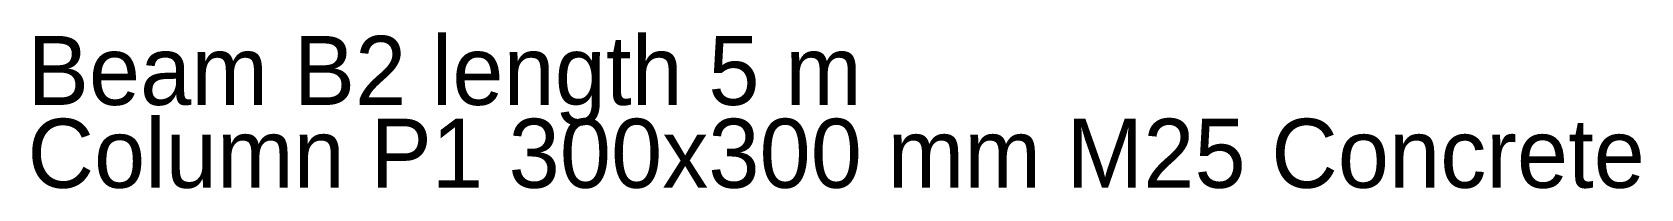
# Model space of a CAD drawing. Extents: x 117 to 5957, y 196 to 763.
import ezdxf

# ---------------------------------------------------------------- set-up
doc = ezdxf.new("R2010")
doc.units = 0
doc.layers.add('Structural', color=7, linetype='CONTINUOUS')

msp = doc.modelspace()

# ---------------------------------------------------------------- texts
at = {"layer": 'Structural'}
for s, p in [('Beam B2 length 5 m', (100, 500)), ('Column P1 300x300 mm M25 Concrete', (100, 200))]:
    msp.add_text(s, height=250, dxfattribs=at).set_placement(p)

doc.saveas('drawing.dxf')
